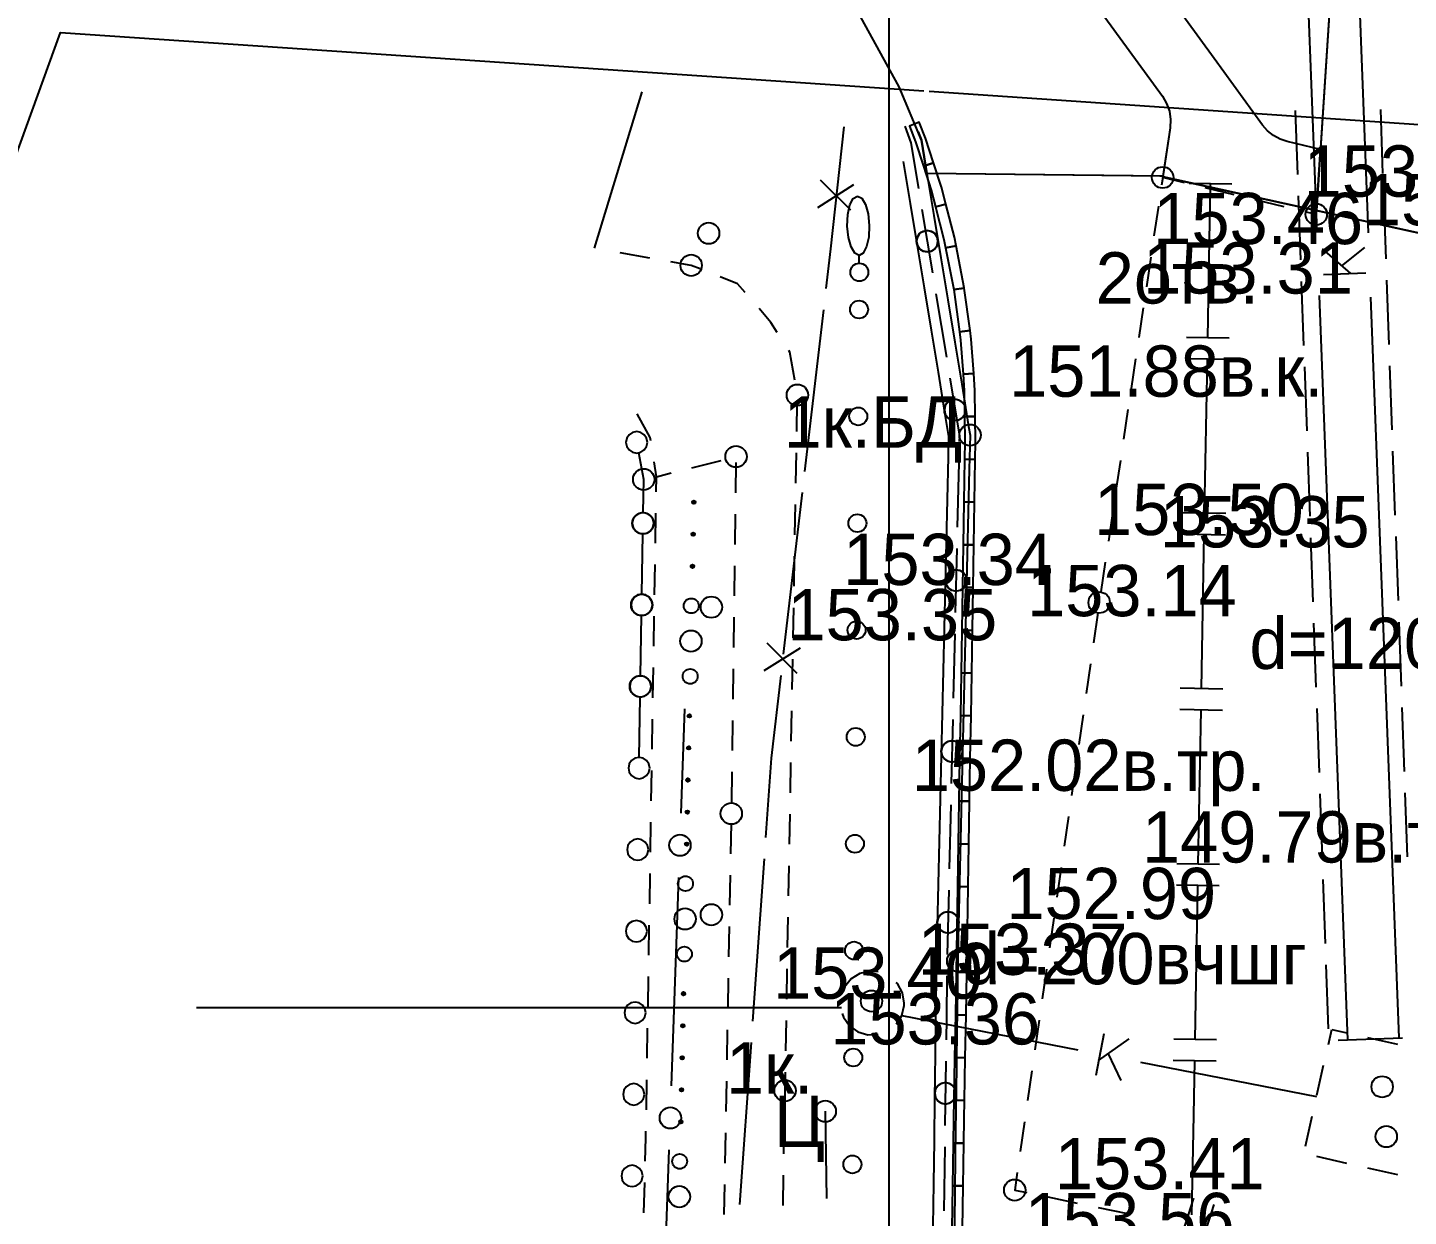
# Model space of a CAD drawing. Header units: metres. Extents: x -2743 to 126, y 13412 to 13916.
# Drawn here: x -2094.31 to -2062, y 13695.36 to 13723.17 of the extents above; entities that cross this region are included whole.
import ezdxf

# ---------------------------------------------------------------- set-up
doc = ezdxf.new("R2010")
doc.units = ezdxf.units.M
for name, color, linetype in [('link-улица Берзарина_Граница работ$0$ГП_Граница проектирования', 7, 'Continuous'), ('link-улица Берзарина_Покрытия — Новые$0$ДВ_ПП_Газон_Р', 7, 'Continuous'), ('link-улица Берзарина_Покрытия — Новые$0$ДВ_ПП_Тип2_Р_покрытия_ПЧ_Местные', 7, 'Continuous'), ('link-улица Берзарина_Покрытия — Новые$0$ДВ_ПП_Тип7_У_ТР_до 3м за счет Газона', 7, 'Continuous'), ('link_улица Берзарина_борта$0$ДВ_ГП_П_Борт_БР100.30.15', 7, 'Continuous'), ('link_улица Берзарина_борта$0$ДВ_ГП_П_Борт_Пониженный_бетонный', 7, 'Continuous'), ('output[1-12]_3_ДЖКХ-24_03233kl$0$Красные линии', 7, 'Continuous'), ('output[1-12]_3_ДЖКХ-24_03233tp$0$Горизонтали', 7, 'Continuous'), ('output[1-12]_3_ДЖКХ-24_03233tp$0$Граница площадки', 7, 'Continuous'), ('output[1-12]_3_ДЖКХ-24_03233tp$0$Граница улицы', 7, 'Continuous'), ('output[1-12]_3_ДЖКХ-24_03233tp$0$Колодцы', 7, 'Continuous'), ('output[1-12]_3_ДЖКХ-24_03233tp$0$Леса и газоны', 7, 'Continuous'), ('output[1-12]_3_ДЖКХ-24_03233tp$0$Ограды', 7, 'Continuous'), ('output[1-12]_3_ДЖКХ-24_03233tp$0$Полоса деревьев', 7, 'Continuous'), ('output[1-12]_3_ДЖКХ-24_03233tp$0$Фонари', 7, 'Continuous'), ('output[1-12]_3_ДЖКХ-24_03233up$0$Газопровод', 7, 'Continuous'), ('output[1-12]_3_ДЖКХ-24_03233up$0$Кабели', 7, 'Continuous'), ('output[1-12]_3_ДЖКХ-24_03233up$0$Кабель связи', 7, 'Continuous'), ('output[1-12]_3_ДЖКХ-24_03233up$0$Кабель электрический', 7, 'Continuous'), ('output[1-12]_3_ДЖКХ-24_03233up$0$Канализация самотёчная', 7, 'Continuous'), ('output[1-12]_3_ДЖКХ-24_03233up$0$Теплосеть', 7, 'Continuous'), ('output[23]_brd$0$Рамки', 7, 'Continuous')]:
    doc.layers.add(name, color=color, linetype=linetype)

msp = doc.modelspace()

# ---------------------------------------------------------------- linework, layer by layer
at = {"layer": 'link-улица Берзарина_Граница работ$0$ГП_Граница проектирования'}
msp.add_lwpolyline([(-2002.701, 13690.383), (-2013.582, 13696.083), (-2018.344, 13698.028), (-2015.815, 13704.218), (-2037.774, 13713.186), (-2057.346, 13717.399), (-2067.815, 13719.695), (-2073.271, 13719.76), (-2073.4, 13720.539), (-2073.919, 13721.787), (-2074.814, 13723.415), (-2076.072, 13725.382), (-2083.484, 13726.947), (-2084.856, 13727.75), (-2087.877, 13729.517), (-2089.061, 13730.432), (-2090.322, 13731.69), (-2091.365, 13733.003), (-2091.919, 13733.882), (-2092.731, 13735.328), (-2092.714, 13735.388), (-2102.118, 13738.128)], dxfattribs=at)
at = {"layer": 'link-улица Берзарина_Покрытия — Новые$0$ДВ_ПП_Газон_Р'}
msp.add_lwpolyline([(-2070.453, 13725.27), (-2067.759, 13721.566), (-2067.66, 13721.398), (-2067.597, 13721.216), (-2067.569, 13721.025), (-2067.579, 13720.83), (-2067.749, 13719.694), (-2073.271, 13719.76), (-2073.4, 13720.539), (-2073.919, 13721.787), (-2074.814, 13723.415)], dxfattribs=at)
at = {"layer": 'link-улица Берзарина_Покрытия — Новые$0$ДВ_ПП_Тип2_Р_покрытия_ПЧ_Местные'}
msp.add_lwpolyline([(-2061.085, 13743.883), (-2070.397, 13738.726), (-2068.797, 13734.857), (-2067.57, 13734.536), (-2066.444, 13733.982), (-2065.45, 13733.214), (-2064.622, 13732.254), (-2064.088, 13732.274), (-2063.958, 13732.198), (-2063.823, 13732.046), (-2063.468, 13731.564), (-2063.397, 13731.32), (-2063.359, 13731.01), (-2063.499, 13729.002), (-2064.154, 13718.892), (-2057.346, 13717.399), (-2056.54, 13729.014), (-2056.516, 13729.354), (-2056.383, 13731.275), (-2056.286, 13731.607), (-2056.194, 13731.736), (-2055.852, 13732.102), (-2055.593, 13732.191), (-2061.085, 13743.883)], close=True, dxfattribs=at)
at = {"layer": 'link-улица Берзарина_Покрытия — Новые$0$ДВ_ПП_Тип7_У_ТР_до 3м за счет Газона'}
msp.add_lwpolyline([(-2070.453, 13725.27), (-2067.759, 13721.566), (-2067.66, 13721.398), (-2067.597, 13721.216), (-2067.569, 13721.025), (-2067.579, 13720.83), (-2067.751, 13719.681), (-2064.154, 13718.892), (-2064.062, 13720.321), (-2064.839, 13720.508), (-2065.007, 13720.564), (-2065.161, 13720.649), (-2065.298, 13720.759), (-2065.414, 13720.892), (-2066.546, 13722.448), (-2069.438, 13726.425)], dxfattribs=at)
at = {"layer": 'link_улица Берзарина_борта$0$ДВ_ГП_П_Борт_БР100.30.15'}
msp.add_lwpolyline([(-2092.889, 13747.459), (-2090.027, 13745.32), (-2087.332, 13742.96), (-2084.817, 13740.385), (-2083.601, 13738.717), (-2082.16, 13737.299), (-2080.528, 13736.144), (-2078.744, 13735.269), (-2076.843, 13734.686), (-2074.863, 13734.411), (-2072.841, 13734.459), (-2070.814, 13734.843), (-2069.491, 13734.926), (-2068.194, 13734.732), (-2066.966, 13734.274), (-2065.848, 13733.561), (-2064.906, 13732.629), (-2064.187, 13731.532), (-2063.711, 13730.31), (-2063.499, 13729.002), (-2064.16, 13718.802)], dxfattribs=at)
at = {"layer": 'link_улица Берзарина_борта$0$ДВ_ГП_П_Борт_Пониженный_бетонный'}
msp.add_lwpolyline([(-2144.134, 13752.459), (-2105.038, 13743.792), (-2104.585, 13743.677), (-2104.139, 13743.537), (-2103.702, 13743.37), (-2103.276, 13743.178), (-2092.137, 13737.771), (-2092.029, 13737.717), (-2091.921, 13737.662), (-2091.813, 13737.606), (-2091.707, 13737.549), (-2072.427, 13727.006), (-2071.863, 13726.656), (-2071.344, 13726.247), (-2070.872, 13725.784), (-2070.453, 13725.27), (-2067.759, 13721.566), (-2067.66, 13721.398), (-2067.597, 13721.216), (-2067.569, 13721.025), (-2067.579, 13720.83), (-2067.751, 13719.681)], dxfattribs=at)
at = {"layer": 'output[1-12]_3_ДЖКХ-24_03233kl$0$Красные линии'}
for points in [[(-2073.301, 13720.583), (-2073.447, 13720.958), (-2073.68, 13720.867), (-2073.536, 13720.499), (-2073.352, 13719.931), (-2073.114, 13720.008), (-2073.301, 13720.583)], [(-2072.929, 13719.435), (-2073.114, 13720.008), (-2073.352, 13719.931), (-2073.169, 13719.365), (-2073.069, 13718.98), (-2072.827, 13719.042), (-2072.929, 13719.435)], [(-2072.627, 13718.267), (-2072.827, 13719.042), (-2073.069, 13718.98), (-2072.87, 13718.211), (-2072.832, 13718.016), (-2072.587, 13718.064), (-2072.627, 13718.267)], [(-2072.395, 13717.082), (-2072.587, 13718.064), (-2072.832, 13718.016), (-2072.642, 13717.042), (-2072.642, 13717.042), (-2072.394, 13717.075), (-2072.395, 13717.082)], [(-2072.261, 13716.084), (-2072.394, 13717.075), (-2072.642, 13717.042), (-2072.509, 13716.051), (-2072.261, 13716.084)], [(-2072.235, 13715.886), (-2072.261, 13716.084), (-2072.509, 13716.051), (-2072.483, 13715.86), (-2072.425, 13715.062), (-2072.175, 13715.081), (-2072.235, 13715.886)], [(-2072.146, 13714.682), (-2072.175, 13715.081), (-2072.425, 13715.062), (-2072.396, 13714.671), (-2072.388, 13714.071), (-2072.138, 13714.074), (-2072.146, 13714.682)], [(-2072.13, 13713.477), (-2072.138, 13714.074), (-2072.388, 13714.071), (-2072.38, 13713.478), (-2072.387, 13713.075), (-2072.137, 13713.071), (-2072.13, 13713.477)], [(-2072.154, 13712.071), (-2072.137, 13713.071), (-2072.387, 13713.075), (-2072.404, 13712.075), (-2072.154, 13712.071)], [(-2072.171, 13711.071), (-2072.154, 13712.071), (-2072.404, 13712.075), (-2072.42, 13711.075), (-2072.171, 13711.071)], [(-2072.187, 13710.071), (-2072.171, 13711.071), (-2072.42, 13711.075), (-2072.437, 13710.075), (-2072.187, 13710.071)], [(-2072.204, 13709.071), (-2072.187, 13710.071), (-2072.437, 13710.075), (-2072.454, 13709.075), (-2072.204, 13709.071)], [(-2072.221, 13708.071), (-2072.204, 13709.071), (-2072.454, 13709.075), (-2072.471, 13708.076), (-2072.221, 13708.071)], [(-2072.237, 13707.072), (-2072.221, 13708.071), (-2072.471, 13708.076), (-2072.487, 13707.076), (-2072.237, 13707.072)], [(-2072.254, 13706.072), (-2072.237, 13707.072), (-2072.487, 13707.076), (-2072.504, 13706.076), (-2072.254, 13706.072)], [(-2072.271, 13705.072), (-2072.254, 13706.072), (-2072.504, 13706.076), (-2072.521, 13705.076), (-2072.271, 13705.072)], [(-2072.288, 13704.072), (-2072.271, 13705.072), (-2072.521, 13705.076), (-2072.538, 13704.076), (-2072.288, 13704.072)], [(-2072.304, 13703.072), (-2072.288, 13704.072), (-2072.538, 13704.076), (-2072.554, 13703.076), (-2072.304, 13703.072)], [(-2072.321, 13702.072), (-2072.304, 13703.072), (-2072.554, 13703.076), (-2072.571, 13702.076), (-2072.321, 13702.072)], [(-2072.338, 13701.072), (-2072.321, 13702.072), (-2072.571, 13702.076), (-2072.588, 13701.077), (-2072.338, 13701.072)], [(-2072.354, 13700.072), (-2072.338, 13701.072), (-2072.588, 13701.077), (-2072.604, 13700.077), (-2072.354, 13700.072)], [(-2072.371, 13699.073), (-2072.354, 13700.072), (-2072.604, 13700.077), (-2072.621, 13699.077), (-2072.371, 13699.073)], [(-2072.388, 13698.073), (-2072.371, 13699.073), (-2072.621, 13699.077), (-2072.638, 13698.077), (-2072.388, 13698.073)], [(-2072.395, 13697.648), (-2072.388, 13698.073), (-2072.638, 13698.077), (-2072.645, 13697.652), (-2072.655, 13697.077), (-2072.405, 13697.073), (-2072.395, 13697.648)], [(-2072.421, 13696.073), (-2072.405, 13697.073), (-2072.655, 13697.077), (-2072.671, 13696.077), (-2072.421, 13696.073)], [(-2072.438, 13695.073), (-2072.421, 13696.073), (-2072.671, 13696.077), (-2072.688, 13695.077), (-2072.438, 13695.073)]]:
    msp.add_lwpolyline(points, close=True, dxfattribs=at)
at = {"layer": 'output[1-12]_3_ДЖКХ-24_03233tp$0$Горизонтали'}
for centre in [(-2067.753, 13719.665), (-2064.16, 13718.802), (-2078.786, 13717.61), (-2076.299, 13714.575), (-2072.26, 13713.638), (-2077.736, 13713.136), (-2079.896, 13712.603), (-2069.239, 13709.722), (-2077.847, 13704.783), (-2072.547, 13701.335), (-2076.588, 13698.302), (-2071.214, 13695.977)]:
    msp.add_circle(centre, 0.25, dxfattribs=at)
at = {"layer": 'output[1-12]_3_ДЖКХ-24_03233tp$0$Граница площадки'}
for points in [[(-2079.733, 13713.507), (-2079.745, 13713.583), (-2080.048, 13714.133)], [(-2079.595, 13712.666), (-2079.652, 13713.014)], [(-2079.601, 13712.313), (-2079.595, 13712.666)], [(-2079.62, 13711.109), (-2079.609, 13711.814)], [(-2079.64, 13709.904), (-2079.628, 13710.609)], [(-2079.659, 13708.699), (-2079.648, 13709.404)], [(-2079.679, 13707.494), (-2079.667, 13708.199)], [(-2079.698, 13706.289), (-2079.687, 13706.994)], [(-2079.718, 13705.084), (-2079.706, 13705.789)], [(-2079.737, 13703.879), (-2079.726, 13704.584)], [(-2079.756, 13702.674), (-2079.745, 13703.379)], [(-2079.776, 13701.469), (-2079.765, 13702.174)], [(-2079.795, 13700.264), (-2079.784, 13700.969)], [(-2079.815, 13699.059), (-2079.804, 13699.764)], [(-2079.834, 13697.855), (-2079.823, 13698.559)], [(-2079.86, 13696.65), (-2079.845, 13697.197), (-2079.843, 13697.355)], [(-2079.892, 13695.445), (-2079.873, 13696.15)]]:
    msp.add_lwpolyline(points, dxfattribs=at)
at = {"layer": 'output[1-12]_3_ДЖКХ-24_03233tp$0$Граница улицы'}
for points in [[(-2064.053, 13720.435), (-2064.099, 13719.734)], [(-2067.246, 13719.543), (-2067.753, 13719.665), (-2067.78, 13719.486)], [(-2066.077, 13719.262), (-2066.76, 13719.426)], [(-2064.907, 13718.982), (-2065.591, 13719.146)], [(-2064.132, 13719.235), (-2064.16, 13718.802), (-2064.421, 13718.865)], [(-2067.854, 13718.991), (-2067.957, 13718.297)], [(-2079.751, 13717.779), (-2080.448, 13717.902)], [(-2068.031, 13717.802), (-2068.135, 13717.107)], [(-2078.575, 13717.526), (-2078.786, 13717.61), (-2079.259, 13717.693)], [(-2077.525, 13716.977), (-2077.698, 13717.177), (-2078.11, 13717.341)], [(-2076.77, 13716.038), (-2076.919, 13716.276), (-2077.198, 13716.599)], [(-2068.209, 13716.613), (-2068.313, 13715.918)], [(-2076.362, 13714.925), (-2076.481, 13715.58), (-2076.503, 13715.615)], [(-2068.387, 13715.424), (-2068.491, 13714.729)], [(-2076.314, 13713.723), (-2076.302, 13714.431)], [(-2068.565, 13714.234), (-2068.668, 13713.54)], [(-2076.336, 13712.516), (-2076.323, 13713.223)], [(-2078.768, 13712.875), (-2078.083, 13713.048)], [(-2077.738, 13712.994), (-2077.747, 13712.288)], [(-2068.742, 13713.045), (-2068.846, 13712.35)], [(-2079.595, 13712.666), (-2079.253, 13712.752)], [(-2076.357, 13711.309), (-2076.344, 13712.016)], [(-2077.754, 13711.788), (-2077.763, 13711.082)], [(-2068.92, 13711.856), (-2069.024, 13711.161)], [(-2076.378, 13710.101), (-2076.366, 13710.809)], [(-2069.098, 13710.666), (-2069.202, 13709.972)], [(-2077.77, 13710.582), (-2077.779, 13709.876)], [(-2077.786, 13709.376), (-2077.795, 13708.67)], [(-2076.4, 13708.894), (-2076.387, 13709.601)], [(-2069.274, 13709.477), (-2069.374, 13708.782)], [(-2076.421, 13707.687), (-2076.409, 13708.394)], [(-2077.802, 13708.17), (-2077.811, 13707.464)], [(-2069.445, 13708.287), (-2069.545, 13707.591)], [(-2076.443, 13706.48), (-2076.43, 13707.187)], [(-2069.616, 13707.096), (-2069.716, 13706.401)], [(-2077.818, 13706.964), (-2077.827, 13706.257)], [(-2076.464, 13705.272), (-2076.452, 13705.98)], [(-2069.787, 13705.906), (-2069.887, 13705.211)], [(-2077.834, 13705.757), (-2077.843, 13705.051)], [(-2077.851, 13704.551), (-2077.864, 13703.845)], [(-2076.486, 13704.065), (-2076.473, 13704.772)], [(-2069.958, 13704.716), (-2070.058, 13704.02)], [(-2076.507, 13702.858), (-2076.495, 13703.565)], [(-2070.129, 13703.526), (-2070.229, 13702.83)], [(-2077.874, 13703.345), (-2077.887, 13702.639)], [(-2076.529, 13701.651), (-2076.516, 13702.358)], [(-2070.3, 13702.335), (-2070.4, 13701.64)], [(-2077.896, 13702.139), (-2077.909, 13701.433)], [(-2077.918, 13700.933), (-2077.931, 13700.227)], [(-2076.55, 13700.443), (-2076.537, 13701.151)], [(-2070.471, 13701.145), (-2070.571, 13700.45)], [(-2070.642, 13699.955), (-2070.742, 13699.259)], [(-2077.94, 13699.727), (-2077.953, 13699.021)], [(-2076.571, 13699.236), (-2076.559, 13699.943)], [(-2076.593, 13698.029), (-2076.588, 13698.302), (-2076.58, 13698.736)], [(-2070.813, 13698.764), (-2070.913, 13698.069)], [(-2077.963, 13698.521), (-2077.976, 13697.815)], [(-2076.615, 13696.821), (-2076.602, 13697.529)], [(-2070.985, 13697.574), (-2071.084, 13696.879)], [(-2077.985, 13697.315), (-2077.998, 13696.609)], [(-2078.007, 13696.109), (-2078.02, 13695.403)], [(-2076.637, 13695.614), (-2076.624, 13696.322)], [(-2071.156, 13696.384), (-2071.214, 13695.977), (-2070.929, 13695.918)], [(-2070.439, 13695.816), (-2069.751, 13695.673)], [(-2069.262, 13695.571), (-2068.574, 13695.428)]]:
    msp.add_lwpolyline(points, dxfattribs=at)
at = {"layer": 'output[1-12]_3_ДЖКХ-24_03233tp$0$Колодцы'}
for centre in [(-2074.566, 13700.399), (-2062.617, 13698.392), (-2062.52, 13697.227)]:
    msp.add_circle(centre, 0.25, dxfattribs=at)
at = {"layer": 'output[1-12]_3_ДЖКХ-24_03233tp$0$Леса и газоны'}
for centre in [(-2078.377, 13718.36), (-2078.312, 13709.613), (-2078.312, 13702.418)]:
    msp.add_circle(centre, 0.25, dxfattribs=at)
at = {"layer": 'output[1-12]_3_ДЖКХ-24_03233tp$0$Ограды'}
for points in [[(-2073.786, 13720.868), (-2073.643, 13720.475), (-2073.466, 13719.408)], [(-2073.472, 13720.737), (-2073.4, 13720.539), (-2073.271, 13719.76)], [(-2073.825, 13720.042), (-2073.662, 13719.056)], [(-2073.271, 13719.76), (-2073.108, 13718.774)], [(-2073.662, 13719.056), (-2073.499, 13718.069)], [(-2073.385, 13718.915), (-2073.141, 13717.435)], [(-2073.108, 13718.774), (-2072.945, 13717.787)], [(-2073.499, 13718.069), (-2073.336, 13717.082)], [(-2072.945, 13717.787), (-2072.782, 13716.8)], [(-2073.336, 13717.082), (-2073.173, 13716.096)], [(-2073.059, 13716.941), (-2072.815, 13715.461)], [(-2072.782, 13716.8), (-2072.619, 13715.814)], [(-2073.173, 13716.096), (-2073.01, 13715.109)], [(-2072.619, 13715.814), (-2072.456, 13714.827)], [(-2073.01, 13715.109), (-2072.847, 13714.122)], [(-2072.733, 13714.968), (-2072.51, 13713.621), (-2072.514, 13713.486)], [(-2072.456, 13714.827), (-2072.293, 13713.84)], [(-2072.847, 13714.122), (-2072.761, 13713.603), (-2072.772, 13713.13)], [(-2072.293, 13713.84), (-2072.26, 13713.638), (-2072.279, 13712.843)], [(-2079.909, 13711.826), (-2079.896, 13712.603), (-2080.014, 13713.223)], [(-2072.772, 13713.13), (-2072.795, 13712.13)], [(-2072.525, 13712.986), (-2072.56, 13711.487)], [(-2072.279, 13712.843), (-2072.302, 13711.844)], [(-2072.795, 13712.13), (-2072.819, 13711.13)], [(-2072.302, 13711.844), (-2072.325, 13710.844)], [(-2079.939, 13709.917), (-2079.917, 13711.326)], [(-2072.819, 13711.13), (-2072.842, 13710.13)], [(-2072.572, 13710.987), (-2072.607, 13709.487)], [(-2072.325, 13710.844), (-2072.349, 13709.844)], [(-2072.842, 13710.13), (-2072.865, 13709.131)], [(-2072.349, 13709.844), (-2072.372, 13708.844)], [(-2079.97, 13708.009), (-2079.948, 13709.417)], [(-2072.865, 13709.131), (-2072.889, 13708.131)], [(-2072.619, 13708.988), (-2072.654, 13707.488)], [(-2072.372, 13708.844), (-2072.395, 13707.845)], [(-2072.889, 13708.131), (-2072.912, 13707.131)], [(-2072.395, 13707.845), (-2072.419, 13706.845)], [(-2080.001, 13706.1), (-2079.978, 13707.509)], [(-2072.912, 13707.131), (-2072.935, 13706.132)], [(-2072.665, 13706.988), (-2072.7, 13705.489)], [(-2072.419, 13706.845), (-2072.442, 13705.845)], [(-2072.935, 13706.132), (-2072.959, 13705.132)], [(-2072.442, 13705.845), (-2072.465, 13704.846)], [(-2072.959, 13705.132), (-2072.982, 13704.132)], [(-2072.712, 13704.989), (-2072.747, 13703.489)], [(-2072.465, 13704.846), (-2072.489, 13703.846)], [(-2072.982, 13704.132), (-2073.005, 13703.132)], [(-2072.489, 13703.846), (-2072.512, 13702.846)], [(-2073.005, 13703.132), (-2073.029, 13702.133)], [(-2072.759, 13702.989), (-2072.794, 13701.49)], [(-2072.512, 13702.846), (-2072.535, 13701.846)], [(-2073.029, 13702.133), (-2073.047, 13701.345), (-2073.05, 13701.133)], [(-2072.535, 13701.846), (-2072.547, 13701.335), (-2072.554, 13700.847)], [(-2073.05, 13701.133), (-2073.063, 13700.133)], [(-2072.802, 13700.99), (-2072.815, 13700), (-2072.821, 13699.49)], [(-2072.554, 13700.847), (-2072.565, 13699.997), (-2072.567, 13699.847)], [(-2073.063, 13700.133), (-2073.065, 13700.003), (-2073.076, 13699.133)], [(-2072.567, 13699.847), (-2072.58, 13698.847)], [(-2073.076, 13699.133), (-2073.089, 13698.133)], [(-2072.828, 13698.99), (-2072.848, 13697.49)], [(-2072.58, 13698.847), (-2072.593, 13697.847)], [(-2073.089, 13698.133), (-2073.102, 13697.133)], [(-2072.593, 13697.847), (-2072.606, 13696.847)], [(-2073.102, 13697.133), (-2073.115, 13696.133)], [(-2072.854, 13696.99), (-2072.874, 13695.49)], [(-2072.606, 13696.847), (-2072.619, 13695.847)], [(-2073.115, 13696.133), (-2073.129, 13695.133)], [(-2072.619, 13695.847), (-2072.632, 13694.847)]]:
    msp.add_lwpolyline(points, dxfattribs=at)
for points in [[(-2073.013, 13718.175), (-2073.032, 13718.272), (-2073.086, 13718.351), (-2073.165, 13718.405), (-2073.263, 13718.425), (-2073.36, 13718.405), (-2073.44, 13718.351), (-2073.493, 13718.272), (-2073.513, 13718.175), (-2073.493, 13718.077), (-2073.44, 13717.998), (-2073.36, 13717.944), (-2073.263, 13717.925), (-2073.165, 13717.944), (-2073.086, 13717.998), (-2073.032, 13718.077), (-2073.013, 13718.175)], [(-2072.361, 13714.228), (-2072.38, 13714.325), (-2072.434, 13714.405), (-2072.514, 13714.458), (-2072.611, 13714.478), (-2072.708, 13714.458), (-2072.788, 13714.405), (-2072.841, 13714.325), (-2072.861, 13714.228), (-2072.841, 13714.131), (-2072.788, 13714.051), (-2072.708, 13713.998), (-2072.611, 13713.978), (-2072.514, 13713.998), (-2072.434, 13714.051), (-2072.38, 13714.131), (-2072.361, 13714.228)], [(-2079.811, 13713.469), (-2079.83, 13713.566), (-2079.884, 13713.646), (-2079.963, 13713.699), (-2080.061, 13713.719), (-2080.158, 13713.699), (-2080.237, 13713.646), (-2080.291, 13713.566), (-2080.311, 13713.469), (-2080.291, 13713.372), (-2080.237, 13713.292), (-2080.158, 13713.239), (-2080.061, 13713.219), (-2079.963, 13713.239), (-2079.884, 13713.292), (-2079.83, 13713.372), (-2079.811, 13713.469)], [(-2079.663, 13711.576), (-2079.682, 13711.673), (-2079.736, 13711.753), (-2079.815, 13711.806), (-2079.913, 13711.826), (-2080.01, 13711.806), (-2080.089, 13711.753), (-2080.143, 13711.673), (-2080.163, 13711.576), (-2080.143, 13711.479), (-2080.089, 13711.399), (-2080.01, 13711.346), (-2079.913, 13711.326), (-2079.815, 13711.346), (-2079.736, 13711.399), (-2079.682, 13711.479), (-2079.663, 13711.576)], [(-2072.339, 13710.237), (-2072.359, 13710.335), (-2072.413, 13710.414), (-2072.492, 13710.468), (-2072.589, 13710.487), (-2072.687, 13710.468), (-2072.766, 13710.414), (-2072.82, 13710.335), (-2072.839, 13710.237), (-2072.82, 13710.14), (-2072.766, 13710.06), (-2072.687, 13710.007), (-2072.589, 13709.987), (-2072.492, 13710.007), (-2072.413, 13710.06), (-2072.359, 13710.14), (-2072.339, 13710.237)], [(-2079.693, 13709.667), (-2079.713, 13709.765), (-2079.767, 13709.844), (-2079.846, 13709.898), (-2079.943, 13709.917), (-2080.041, 13709.898), (-2080.12, 13709.844), (-2080.174, 13709.765), (-2080.193, 13709.667), (-2080.174, 13709.57), (-2080.12, 13709.491), (-2080.041, 13709.437), (-2079.943, 13709.417), (-2079.846, 13709.437), (-2079.767, 13709.491), (-2079.713, 13709.57), (-2079.693, 13709.667)], [(-2079.724, 13707.759), (-2079.744, 13707.856), (-2079.798, 13707.936), (-2079.877, 13707.989), (-2079.974, 13708.009), (-2080.072, 13707.989), (-2080.151, 13707.936), (-2080.205, 13707.856), (-2080.224, 13707.759), (-2080.205, 13707.661), (-2080.151, 13707.582), (-2080.072, 13707.528), (-2079.974, 13707.509), (-2079.877, 13707.528), (-2079.798, 13707.582), (-2079.744, 13707.661), (-2079.724, 13707.759)], [(-2072.433, 13706.238), (-2072.452, 13706.336), (-2072.506, 13706.415), (-2072.585, 13706.469), (-2072.683, 13706.488), (-2072.78, 13706.469), (-2072.86, 13706.415), (-2072.913, 13706.336), (-2072.933, 13706.238), (-2072.913, 13706.141), (-2072.86, 13706.062), (-2072.78, 13706.008), (-2072.683, 13705.988), (-2072.585, 13706.008), (-2072.506, 13706.062), (-2072.452, 13706.141), (-2072.433, 13706.238)], [(-2079.755, 13705.85), (-2079.775, 13705.948), (-2079.828, 13706.027), (-2079.908, 13706.081), (-2080.005, 13706.1), (-2080.102, 13706.081), (-2080.182, 13706.027), (-2080.235, 13705.948), (-2080.255, 13705.85), (-2080.235, 13705.753), (-2080.182, 13705.673), (-2080.102, 13705.62), (-2080.005, 13705.6), (-2079.908, 13705.62), (-2079.828, 13705.673), (-2079.775, 13705.753), (-2079.755, 13705.85)], [(-2079.786, 13703.942), (-2079.806, 13704.039), (-2079.859, 13704.118), (-2079.939, 13704.172), (-2080.036, 13704.192), (-2080.133, 13704.172), (-2080.213, 13704.118), (-2080.266, 13704.039), (-2080.286, 13703.942), (-2080.266, 13703.844), (-2080.213, 13703.765), (-2080.133, 13703.711), (-2080.036, 13703.692), (-2079.939, 13703.711), (-2079.859, 13703.765), (-2079.806, 13703.844), (-2079.786, 13703.942)], [(-2079.817, 13702.033), (-2079.837, 13702.13), (-2079.89, 13702.21), (-2079.97, 13702.263), (-2080.067, 13702.283), (-2080.164, 13702.263), (-2080.244, 13702.21), (-2080.297, 13702.13), (-2080.317, 13702.033), (-2080.297, 13701.936), (-2080.244, 13701.856), (-2080.164, 13701.803), (-2080.067, 13701.783), (-2079.97, 13701.803), (-2079.89, 13701.856), (-2079.837, 13701.936), (-2079.817, 13702.033)], [(-2072.526, 13702.239), (-2072.546, 13702.337), (-2072.599, 13702.416), (-2072.679, 13702.47), (-2072.776, 13702.489), (-2072.873, 13702.47), (-2072.953, 13702.416), (-2073.006, 13702.337), (-2073.026, 13702.239), (-2073.006, 13702.142), (-2072.953, 13702.063), (-2072.873, 13702.009), (-2072.776, 13701.989), (-2072.679, 13702.009), (-2072.599, 13702.063), (-2072.546, 13702.142), (-2072.526, 13702.239)], [(-2079.848, 13700.125), (-2079.867, 13700.222), (-2079.921, 13700.301), (-2080, 13700.355), (-2080.098, 13700.375), (-2080.195, 13700.355), (-2080.274, 13700.301), (-2080.328, 13700.222), (-2080.348, 13700.125), (-2080.328, 13700.027), (-2080.274, 13699.948), (-2080.195, 13699.894), (-2080.098, 13699.875), (-2080, 13699.894), (-2079.921, 13699.948), (-2079.867, 13700.027), (-2079.848, 13700.125)], [(-2079.879, 13698.216), (-2079.898, 13698.313), (-2079.952, 13698.393), (-2080.031, 13698.446), (-2080.129, 13698.466), (-2080.226, 13698.446), (-2080.305, 13698.393), (-2080.359, 13698.313), (-2080.379, 13698.216), (-2080.359, 13698.119), (-2080.305, 13698.039), (-2080.226, 13697.986), (-2080.129, 13697.966), (-2080.031, 13697.986), (-2079.952, 13698.039), (-2079.898, 13698.119), (-2079.879, 13698.216)], [(-2072.588, 13698.24), (-2072.607, 13698.337), (-2072.661, 13698.417), (-2072.74, 13698.47), (-2072.838, 13698.49), (-2072.935, 13698.47), (-2073.015, 13698.417), (-2073.068, 13698.337), (-2073.088, 13698.24), (-2073.068, 13698.143), (-2073.015, 13698.063), (-2072.935, 13698.01), (-2072.838, 13697.99), (-2072.74, 13698.01), (-2072.661, 13698.063), (-2072.607, 13698.143), (-2072.588, 13698.24)], [(-2079.919, 13696.308), (-2079.938, 13696.405), (-2079.992, 13696.484), (-2080.072, 13696.538), (-2080.169, 13696.558), (-2080.266, 13696.538), (-2080.346, 13696.484), (-2080.399, 13696.405), (-2080.419, 13696.308), (-2080.399, 13696.21), (-2080.346, 13696.131), (-2080.266, 13696.077), (-2080.169, 13696.058), (-2080.072, 13696.077), (-2079.992, 13696.131), (-2079.938, 13696.21), (-2079.919, 13696.308)]]:
    msp.add_lwpolyline(points, close=True, dxfattribs=at)
for centre in [(-2073.263, 13718.175), (-2073.263, 13718.175), (-2072.611, 13714.228), (-2072.611, 13714.228), (-2079.913, 13711.576), (-2079.913, 13711.576), (-2072.589, 13710.237), (-2072.589, 13710.237), (-2079.943, 13709.667), (-2079.943, 13709.667), (-2079.974, 13707.759), (-2079.974, 13707.759), (-2072.683, 13706.238), (-2072.683, 13706.238), (-2072.776, 13702.239), (-2072.776, 13702.239), (-2072.838, 13698.24), (-2072.838, 13698.24)]:
    msp.add_circle(centre, 0.25, dxfattribs=at)
at = {"layer": 'output[1-12]_3_ДЖКХ-24_03233tp$0$Полоса деревьев'}
for points in [[(-2074.895, 13719.231), (-2074.793, 13719.179), (-2074.708, 13719.032), (-2074.647, 13718.813), (-2074.619, 13718.543), (-2074.632, 13718.272), (-2074.682, 13718.049), (-2074.759, 13717.898), (-2074.858, 13717.841), (-2074.96, 13717.893), (-2075.045, 13718.04), (-2075.106, 13718.259), (-2075.134, 13718.529), (-2075.121, 13718.8), (-2075.071, 13719.023), (-2074.994, 13719.174), (-2074.895, 13719.231)], [(-2074.858, 13717.658), (-2074.858, 13717.841)], [(-2078.763, 13712.06), (-2078.763, 13712.069)], [(-2078.758, 13712.05), (-2078.758, 13712.088)], [(-2078.754, 13712.042), (-2078.752, 13712.096)], [(-2078.749, 13712.038), (-2078.747, 13712.1)], [(-2078.744, 13712.034), (-2078.742, 13712.104)], [(-2078.739, 13712.032), (-2078.737, 13712.106)], [(-2078.734, 13712.031), (-2078.732, 13712.107)], [(-2078.729, 13712.029), (-2078.727, 13712.107)], [(-2078.724, 13712.028), (-2078.722, 13712.108)], [(-2078.719, 13712.029), (-2078.717, 13712.107)], [(-2078.714, 13712.03), (-2078.712, 13712.105)], [(-2078.709, 13712.032), (-2078.707, 13712.104)], [(-2078.704, 13712.035), (-2078.702, 13712.101)], [(-2078.699, 13712.039), (-2078.697, 13712.097)], [(-2078.694, 13712.043), (-2078.693, 13712.093)], [(-2078.688, 13712.053), (-2078.688, 13712.083)], [(-2078.779, 13711.31), (-2078.779, 13711.319)], [(-2078.774, 13711.3), (-2078.773, 13711.338)], [(-2078.769, 13711.292), (-2078.768, 13711.346)], [(-2078.764, 13711.288), (-2078.763, 13711.35)], [(-2078.759, 13711.284), (-2078.758, 13711.354)], [(-2078.754, 13711.282), (-2078.753, 13711.356)], [(-2078.749, 13711.281), (-2078.748, 13711.357)], [(-2078.745, 13711.28), (-2078.743, 13711.358)], [(-2078.74, 13711.278), (-2078.738, 13711.358)], [(-2078.735, 13711.279), (-2078.733, 13711.357)], [(-2078.729, 13711.28), (-2078.728, 13711.355)], [(-2078.724, 13711.282), (-2078.723, 13711.354)], [(-2078.719, 13711.285), (-2078.718, 13711.351)], [(-2078.714, 13711.289), (-2078.713, 13711.347)], [(-2078.709, 13711.293), (-2078.708, 13711.343)], [(-2078.704, 13711.303), (-2078.703, 13711.333)], [(-2078.795, 13710.56), (-2078.794, 13710.569)], [(-2078.79, 13710.55), (-2078.789, 13710.588)], [(-2078.785, 13710.542), (-2078.784, 13710.596)], [(-2078.78, 13710.538), (-2078.779, 13710.6)], [(-2078.775, 13710.534), (-2078.774, 13710.604)], [(-2078.77, 13710.532), (-2078.769, 13710.606)], [(-2078.765, 13710.531), (-2078.764, 13710.607)], [(-2078.76, 13710.53), (-2078.759, 13710.608)], [(-2078.755, 13710.529), (-2078.754, 13710.609)], [(-2078.75, 13710.53), (-2078.749, 13710.608)], [(-2078.745, 13710.53), (-2078.744, 13710.605)], [(-2078.74, 13710.532), (-2078.739, 13710.604)], [(-2078.735, 13710.535), (-2078.734, 13710.601)], [(-2078.73, 13710.539), (-2078.729, 13710.597)], [(-2078.725, 13710.543), (-2078.724, 13710.593)], [(-2078.72, 13710.553), (-2078.719, 13710.583)], [(-2078.868, 13707.061), (-2078.867, 13707.07)], [(-2078.863, 13707.051), (-2078.862, 13707.089)], [(-2078.858, 13707.043), (-2078.857, 13707.097)], [(-2078.853, 13707.039), (-2078.852, 13707.101)], [(-2078.848, 13707.035), (-2078.847, 13707.105)], [(-2078.843, 13707.033), (-2078.842, 13707.107)], [(-2078.838, 13707.032), (-2078.837, 13707.108)], [(-2078.833, 13707.031), (-2078.832, 13707.109)], [(-2078.828, 13707.029), (-2078.827, 13707.109)], [(-2078.823, 13707.03), (-2078.822, 13707.108)], [(-2078.818, 13707.031), (-2078.817, 13707.106)], [(-2078.813, 13707.033), (-2078.812, 13707.105)], [(-2078.808, 13707.036), (-2078.807, 13707.102)], [(-2078.803, 13707.04), (-2078.802, 13707.098)], [(-2078.798, 13707.044), (-2078.797, 13707.094)], [(-2078.793, 13707.054), (-2078.792, 13707.084)], [(-2078.883, 13706.311), (-2078.883, 13706.32)], [(-2078.878, 13706.301), (-2078.878, 13706.339)], [(-2078.874, 13706.293), (-2078.872, 13706.347)], [(-2078.869, 13706.289), (-2078.867, 13706.351)], [(-2078.864, 13706.285), (-2078.862, 13706.355)], [(-2078.859, 13706.283), (-2078.857, 13706.357)], [(-2078.854, 13706.282), (-2078.852, 13706.358)], [(-2078.849, 13706.281), (-2078.847, 13706.359)], [(-2078.844, 13706.28), (-2078.842, 13706.36)], [(-2078.839, 13706.28), (-2078.837, 13706.358)], [(-2078.834, 13706.281), (-2078.832, 13706.356)], [(-2078.829, 13706.283), (-2078.827, 13706.355)], [(-2078.824, 13706.286), (-2078.822, 13706.352)], [(-2078.819, 13706.29), (-2078.817, 13706.348)], [(-2078.814, 13706.294), (-2078.813, 13706.344)], [(-2078.808, 13706.304), (-2078.808, 13706.334)], [(-2078.899, 13705.562), (-2078.899, 13705.571)], [(-2078.894, 13705.551), (-2078.893, 13705.589)], [(-2078.889, 13705.543), (-2078.888, 13705.597)], [(-2078.884, 13705.539), (-2078.883, 13705.601)], [(-2078.879, 13705.535), (-2078.878, 13705.605)], [(-2078.874, 13705.533), (-2078.873, 13705.607)], [(-2078.869, 13705.532), (-2078.868, 13705.608)], [(-2078.864, 13705.531), (-2078.863, 13705.609)], [(-2078.859, 13705.53), (-2078.858, 13705.61)], [(-2078.854, 13705.531), (-2078.853, 13705.609)], [(-2078.849, 13705.532), (-2078.848, 13705.607)], [(-2078.844, 13705.533), (-2078.843, 13705.605)], [(-2078.839, 13705.536), (-2078.838, 13705.602)], [(-2078.834, 13705.54), (-2078.833, 13705.598)], [(-2078.829, 13705.544), (-2078.828, 13705.594)], [(-2078.824, 13705.554), (-2078.823, 13705.584)], [(-2078.914, 13704.812), (-2078.914, 13704.821)], [(-2078.91, 13704.802), (-2078.909, 13704.84)], [(-2078.905, 13704.794), (-2078.904, 13704.848)], [(-2078.9, 13704.789), (-2078.899, 13704.851)], [(-2078.895, 13704.785), (-2078.894, 13704.855)], [(-2078.89, 13704.783), (-2078.889, 13704.857)], [(-2078.885, 13704.782), (-2078.884, 13704.858)], [(-2078.88, 13704.781), (-2078.878, 13704.859)], [(-2078.875, 13704.78), (-2078.873, 13704.86)], [(-2078.87, 13704.781), (-2078.868, 13704.859)], [(-2078.865, 13704.782), (-2078.864, 13704.857)], [(-2078.86, 13704.784), (-2078.859, 13704.856)], [(-2078.855, 13704.786), (-2078.854, 13704.852)], [(-2078.85, 13704.79), (-2078.849, 13704.848)], [(-2078.845, 13704.794), (-2078.844, 13704.844)], [(-2078.84, 13704.804), (-2078.839, 13704.834)], [(-2078.93, 13704.062), (-2078.93, 13704.071)], [(-2078.925, 13704.052), (-2078.925, 13704.09)], [(-2078.921, 13704.044), (-2078.919, 13704.098)], [(-2078.916, 13704.04), (-2078.914, 13704.102)], [(-2078.911, 13704.035), (-2078.909, 13704.105)], [(-2078.906, 13704.033), (-2078.904, 13704.107)], [(-2078.901, 13704.032), (-2078.899, 13704.108)], [(-2078.896, 13704.031), (-2078.894, 13704.109)], [(-2078.891, 13704.03), (-2078.889, 13704.11)], [(-2078.886, 13704.031), (-2078.884, 13704.109)], [(-2078.881, 13704.032), (-2078.879, 13704.107)], [(-2078.876, 13704.034), (-2078.874, 13704.106)], [(-2078.871, 13704.037), (-2078.869, 13704.103)], [(-2078.866, 13704.041), (-2078.864, 13704.099)], [(-2078.86, 13704.044), (-2078.859, 13704.094)], [(-2078.855, 13704.054), (-2078.855, 13704.084)], [(-2078.994, 13700.544), (-2078.992, 13700.598)], [(-2078.989, 13700.54), (-2078.987, 13700.602)], [(-2078.984, 13700.536), (-2078.982, 13700.606)], [(-2078.979, 13700.534), (-2078.977, 13700.608)], [(-2078.974, 13700.533), (-2078.972, 13700.609)], [(-2078.969, 13700.532), (-2078.967, 13700.61)], [(-2078.964, 13700.531), (-2078.962, 13700.611)], [(-2078.959, 13700.532), (-2078.957, 13700.61)], [(-2078.954, 13700.533), (-2078.952, 13700.608)], [(-2078.949, 13700.535), (-2078.947, 13700.607)], [(-2078.944, 13700.537), (-2078.942, 13700.603)], [(-2078.939, 13700.541), (-2078.937, 13700.599)], [(-2078.934, 13700.545), (-2078.932, 13700.595)], [(-2079.003, 13700.563), (-2079.003, 13700.572)], [(-2078.998, 13700.553), (-2078.998, 13700.591)], [(-2078.928, 13700.555), (-2078.928, 13700.585)], [(-2079.019, 13699.813), (-2079.019, 13699.822)], [(-2079.014, 13699.803), (-2079.013, 13699.841)], [(-2079.009, 13699.795), (-2079.008, 13699.849)], [(-2079.004, 13699.791), (-2079.003, 13699.853)], [(-2078.999, 13699.786), (-2078.998, 13699.856)], [(-2078.994, 13699.784), (-2078.993, 13699.858)], [(-2078.989, 13699.783), (-2078.988, 13699.859)], [(-2078.984, 13699.782), (-2078.983, 13699.86)], [(-2078.979, 13699.781), (-2078.978, 13699.861)], [(-2078.974, 13699.782), (-2078.973, 13699.86)], [(-2078.969, 13699.783), (-2078.968, 13699.858)], [(-2078.964, 13699.785), (-2078.963, 13699.857)], [(-2078.959, 13699.788), (-2078.958, 13699.854)], [(-2078.954, 13699.791), (-2078.953, 13699.849)], [(-2078.949, 13699.795), (-2078.948, 13699.845)], [(-2078.944, 13699.805), (-2078.943, 13699.835)], [(-2079.034, 13699.063), (-2079.034, 13699.072)], [(-2079.03, 13699.053), (-2079.029, 13699.091)], [(-2079.025, 13699.045), (-2079.024, 13699.099)], [(-2079.02, 13699.041), (-2079.019, 13699.103)], [(-2079.015, 13699.037), (-2079.014, 13699.107)], [(-2079.01, 13699.034), (-2079.008, 13699.108)], [(-2079.005, 13699.033), (-2079.003, 13699.109)], [(-2079, 13699.032), (-2078.998, 13699.11)], [(-2078.995, 13699.031), (-2078.993, 13699.111)], [(-2078.99, 13699.032), (-2078.988, 13699.11)], [(-2078.985, 13699.033), (-2078.984, 13699.108)], [(-2078.98, 13699.035), (-2078.979, 13699.107)], [(-2078.975, 13699.038), (-2078.974, 13699.104)], [(-2078.97, 13699.042), (-2078.969, 13699.1)], [(-2078.965, 13699.046), (-2078.964, 13699.096)], [(-2078.96, 13699.055), (-2078.959, 13699.085)], [(-2079.045, 13698.303), (-2079.045, 13698.341)], [(-2079.04, 13698.295), (-2079.039, 13698.349)], [(-2079.036, 13698.291), (-2079.034, 13698.353)], [(-2079.031, 13698.287), (-2079.029, 13698.357)], [(-2079.026, 13698.285), (-2079.024, 13698.359)], [(-2079.021, 13698.284), (-2079.019, 13698.36)], [(-2079.016, 13698.282), (-2079.014, 13698.36)], [(-2079.011, 13698.281), (-2079.009, 13698.361)], [(-2079.006, 13698.282), (-2079.004, 13698.36)], [(-2079.001, 13698.283), (-2078.999, 13698.358)], [(-2078.996, 13698.285), (-2078.994, 13698.357)], [(-2078.991, 13698.288), (-2078.989, 13698.354)], [(-2078.986, 13698.292), (-2078.984, 13698.35)], [(-2078.98, 13698.296), (-2078.979, 13698.346)], [(-2078.975, 13698.306), (-2078.975, 13698.336)], [(-2079.05, 13698.313), (-2079.05, 13698.322)], [(-2079.066, 13697.563), (-2079.066, 13697.572)], [(-2079.061, 13697.553), (-2079.06, 13697.591)], [(-2079.056, 13697.545), (-2079.055, 13697.599)], [(-2079.051, 13697.541), (-2079.05, 13697.603)], [(-2079.046, 13697.537), (-2079.045, 13697.607)], [(-2079.041, 13697.535), (-2079.04, 13697.609)], [(-2079.036, 13697.534), (-2079.035, 13697.61)], [(-2079.031, 13697.533), (-2079.03, 13697.611)], [(-2079.026, 13697.531), (-2079.025, 13697.611)], [(-2079.021, 13697.532), (-2079.02, 13697.61)], [(-2079.016, 13697.533), (-2079.015, 13697.608)], [(-2079.011, 13697.535), (-2079.01, 13697.607)], [(-2079.006, 13697.538), (-2079.005, 13697.604)], [(-2079.001, 13697.542), (-2079, 13697.6)], [(-2078.996, 13697.546), (-2078.995, 13697.596)], [(-2078.991, 13697.556), (-2078.99, 13697.586)]]:
    msp.add_lwpolyline(points, dxfattribs=at)
for centre, radius in [((-2074.851, 13717.448), 0.21), ((-2074.858, 13716.577), 0.21), ((-2074.877, 13714.077), 0.21), ((-2078.724, 13712.068), 0.04), ((-2074.897, 13711.578), 0.21), ((-2078.74, 13711.319), 0.04), ((-2078.755, 13710.569), 0.04), ((-2078.784, 13709.644), 0.175), ((-2078.792, 13708.819), 0.25), ((-2074.916, 13709.078), 0.21), ((-2078.809, 13707.994), 0.175), ((-2078.828, 13707.069), 0.04), ((-2074.936, 13706.578), 0.21), ((-2078.844, 13706.32), 0.04), ((-2078.86, 13705.57), 0.04), ((-2078.875, 13704.82), 0.04), ((-2074.955, 13704.078), 0.21), ((-2078.891, 13704.07), 0.04), ((-2078.919, 13703.145), 0.175), ((-2078.927, 13702.32), 0.25), ((-2078.945, 13701.496), 0.175), ((-2074.975, 13701.578), 0.21), ((-2078.964, 13700.571), 0.04), ((-2078.98, 13699.821), 0.04), ((-2078.995, 13699.071), 0.04), ((-2074.994, 13699.078), 0.21), ((-2079.011, 13698.321), 0.04), ((-2079.027, 13697.572), 0.04), ((-2079.055, 13696.647), 0.175), ((-2075.014, 13696.578), 0.21), ((-2079.063, 13695.822), 0.25)]:
    msp.add_circle(centre, radius, dxfattribs=at)
at = {"layer": 'output[1-12]_3_ДЖКХ-24_03233tp$0$Фонари'}
msp.add_circle((-2075.648, 13697.819), 0.25, dxfattribs=at)
at = {"layer": 'output[1-12]_3_ДЖКХ-24_03233up$0$Газопровод'}
for points in [[(-2079.939, 13721.67), (-2081.053, 13718.01)], [(-2066.133, 13719.508), (-2067.133, 13719.526)], [(-2066.698, 13715.914), (-2066.673, 13717.311), (-2066.633, 13719.517)], [(-2066.198, 13715.905), (-2067.198, 13715.923)], [(-2066.207, 13715.405), (-2067.207, 13715.423)], [(-2066.772, 13711.81), (-2066.707, 13715.414)], [(-2066.272, 13711.801), (-2067.272, 13711.819)], [(-2066.281, 13711.301), (-2067.281, 13711.319)], [(-2066.846, 13707.707), (-2066.781, 13711.31)], [(-2066.346, 13707.698), (-2067.346, 13707.716)], [(-2066.355, 13707.198), (-2067.355, 13707.216)], [(-2066.921, 13703.603), (-2066.855, 13707.207)], [(-2066.421, 13703.594), (-2067.42, 13703.612)], [(-2066.43, 13703.094), (-2067.429, 13703.112)], [(-2066.995, 13699.5), (-2066.93, 13703.103)], [(-2066.495, 13699.491), (-2067.495, 13699.509)], [(-2066.504, 13698.991), (-2067.504, 13699.009)], [(-2067.069, 13695.396), (-2067.027, 13697.725), (-2067.004, 13699)], [(-2067.03, 13695.789), (-2067.338, 13694.838)], [(-2066.555, 13695.635), (-2066.863, 13694.684)]]:
    msp.add_lwpolyline(points, dxfattribs=at)
at = {"layer": 'output[1-12]_3_ДЖКХ-24_03233up$0$Кабели'}
for points in [[(-2079.022, 13704.792), (-2078.936, 13707.231)], [(-2079.246, 13698.414), (-2079.074, 13703.292)], [(-2075.648, 13697.819), (-2075.616, 13695.781)], [(-2079.384, 13694.475), (-2079.298, 13696.914)]]:
    msp.add_lwpolyline(points, dxfattribs=at)
for centre in [(-2079.048, 13704.042), (-2079.272, 13697.664)]:
    msp.add_circle(centre, 0.25, dxfattribs=at)
at = {"layer": 'output[1-12]_3_ДЖКХ-24_03233up$0$Кабель электрический'}
for points in [[(-2075.216, 13720.849), (-2075.527, 13718), (-2075.636, 13717.066)], [(-2074.987, 13719.494), (-2075.83, 13718.954)], [(-2075.051, 13718.897), (-2075.761, 13719.601)], [(-2075.693, 13716.569), (-2076.133, 13712.789)], [(-2076.19, 13712.292), (-2076.63, 13708.511)], [(-2076.304, 13708.06), (-2077.01, 13708.768)], [(-2076.236, 13708.656), (-2077.083, 13708.122)], [(-2076.688, 13708.015), (-2076.912, 13706.083), (-2077.044, 13704.226)], [(-2077.079, 13703.728), (-2077.348, 13699.931)], [(-2077.384, 13699.432), (-2077.653, 13695.636)]]:
    msp.add_lwpolyline(points, dxfattribs=at)
at = {"layer": 'output[1-12]_3_ДЖКХ-24_03233up$0$Канализация самотёчная'}
for points in [[(-2064.141, 13718.4), (-2064.809, 13735.812)], [(-2062.939, 13718.367), (-2063.603, 13735.7)], [(-2064.654, 13721.233), (-2064.599, 13719.734)], [(-2062.598, 13719.759), (-2062.652, 13721.258)], [(-2064.581, 13719.234), (-2064.527, 13717.735)], [(-2062.526, 13717.76), (-2062.58, 13719.26)], [(-2063.35, 13717.419), (-2064.01, 13717.994)], [(-2063.559, 13717.601), (-2063.02, 13718.031)], [(-2063.987, 13717.394), (-2062.997, 13717.432)], [(-2064.509, 13717.235), (-2064.455, 13715.736)], [(-2062.454, 13715.762), (-2062.508, 13717.261)], [(-2063.417, 13699.489), (-2064.084, 13716.901)], [(-2062.218, 13699.535), (-2062.882, 13716.868)], [(-2064.437, 13715.236), (-2064.383, 13713.737)], [(-2062.382, 13713.763), (-2062.436, 13715.262)], [(-2064.365, 13713.238), (-2064.311, 13711.739)], [(-2062.31, 13711.764), (-2062.364, 13713.263)], [(-2062.237, 13709.766), (-2062.292, 13711.265)], [(-2064.293, 13711.239), (-2064.239, 13709.74)], [(-2064.221, 13709.24), (-2064.167, 13707.741)], [(-2062.165, 13707.767), (-2062.219, 13709.266)], [(-2064.149, 13707.242), (-2064.095, 13705.743)], [(-2062.093, 13705.768), (-2062.147, 13707.267)], [(-2064.077, 13705.243), (-2064.022, 13703.744)], [(-2062.021, 13703.77), (-2062.075, 13705.269)], [(-2064.004, 13703.244), (-2063.95, 13701.745)], [(-2063.932, 13701.246), (-2063.878, 13699.747)], [(-2074.41, 13701.08), (-2074.598, 13701.098), (-2074.836, 13701.043), (-2075.043, 13700.915), (-2075.199, 13700.726), (-2075.249, 13700.593)], [(-2073.8, 13700.35), (-2073.84, 13700.591), (-2073.955, 13700.806), (-2073.987, 13700.836)], [(-2073.983, 13699.861), (-2073.859, 13700.059), (-2073.802, 13700.297), (-2073.8, 13700.35)], [(-2090.36, 13700.248), (-2075.272, 13700.25)], [(-2075.249, 13700.106), (-2075.224, 13700.02), (-2075.082, 13699.821), (-2074.884, 13699.679), (-2074.651, 13699.607), (-2074.409, 13699.614)], [(-2073.859, 13700.059), (-2069.741, 13699.257)], [(-2069.13, 13699.63), (-2069.319, 13698.658)], [(-2063.876, 13699.383), (-2063.797, 13699.733)], [(-2063.797, 13699.733), (-2063.447, 13699.654)], [(-2069.252, 13699.005), (-2068.54, 13699.516)], [(-2063.643, 13699.48), (-2062.144, 13699.538)], [(-2062.959, 13699.544), (-2062.817, 13699.512), (-2062.258, 13699.386)], [(-2069.026, 13699.167), (-2068.73, 13698.543)], [(-2068.269, 13698.969), (-2064.151, 13698.167)], [(-2064.145, 13698.194), (-2063.986, 13698.895)], [(-2064.413, 13697.005), (-2064.255, 13697.706)], [(-2063.441, 13696.6), (-2064.142, 13696.758)], [(-2062.252, 13696.331), (-2062.953, 13696.49)]]:
    msp.add_lwpolyline(points, dxfattribs=at)
at = {"layer": 'output[1-12]_3_ДЖКХ-24_03233up$0$Теплосеть'}
for points in [[(-2106.947, 13685.853), (-2099.608, 13706.357), (-2095.512, 13717.642), (-2093.546, 13723.059), (-2073.344, 13721.69)], [(-2073.213, 13721.681), (-2047.442, 13719.934)]]:
    msp.add_lwpolyline(points, dxfattribs=at)
at = {"layer": 'output[23]_brd$0$Рамки'}
msp.add_lwpolyline([(-2074.156, 13548.586), (-2074.156, 13798.586), (-1824.156, 13798.586), (-1824.156, 13548.586), (-2074.156, 13548.586)], dxfattribs=at)

# ---------------------------------------------------------------- texts
at = {"layer": 'output[1-12]_3_ДЖКХ-24_03233tp$0$Горизонтали'}
for s, p in [('153.46', (-2064.453, 13719.217)), ('153.26', (-2063.067, 13718.545)), ('153.46', (-2067.973, 13718.106)), ('153.31', (-2068.211, 13716.95)), ('153.50', (-2069.361, 13711.3)), ('153.35', (-2067.82, 13711.011)), ('153.34', (-2075.228, 13710.132)), ('153.14', (-2070.926, 13709.402)), ('153.35', (-2076.533, 13708.838)), ('152.99', (-2071.41, 13702.315)), ('153.40', (-2076.87, 13700.452)), ('153.36', (-2075.53, 13699.383)), ('153.41', (-2070.275, 13695.993)), ('153.56', (-2070.983, 13694.711))]:
    msp.add_text(s, height=1.2, dxfattribs=at).set_placement(p)
at = {"layer": 'output[1-12]_3_ДЖКХ-24_03233tp$0$Граница улицы'}
msp.add_text('Ц', height=1.2, dxfattribs=at).set_placement((-2076.846, 13696.984))
at = {"layer": 'output[1-12]_3_ДЖКХ-24_03233tp$0$Колодцы'}
msp.add_text('153.37', height=1.2, dxfattribs=at).set_placement((-2073.486, 13701.012))
at = {"layer": 'output[1-12]_3_ДЖКХ-24_03233up$0$Газопровод'}
msp.add_text('149.79в.тр.', height=1.2, dxfattribs=at).set_placement((-2068.237, 13703.639))
at = {"layer": 'output[1-12]_3_ДЖКХ-24_03233up$0$Кабели'}
msp.add_text('1к.', height=1.2, dxfattribs=at).set_placement((-2077.971, 13698.234))
at = {"layer": 'output[1-12]_3_ДЖКХ-24_03233up$0$Кабель связи'}
for s, p in [('2отв.', (-2069.32, 13716.717)), ('151.88в.к.', (-2071.347, 13714.536)), ('152.02в.тр.', (-2073.625, 13705.316))]:
    msp.add_text(s, height=1.2, dxfattribs=at).set_placement(p)
at = {"layer": 'output[1-12]_3_ДЖКХ-24_03233up$0$Кабель электрический'}
msp.add_text('1к.БД', height=1.2, dxfattribs=at).set_placement((-2076.621, 13713.343))
at = {"layer": 'output[1-12]_3_ДЖКХ-24_03233up$0$Канализация самотёчная'}
for s, p in [('d=1200ж.б.', (-2065.722, 13708.168)), ('d=200вчшг', (-2072.45, 13700.791))]:
    msp.add_text(s, height=1.2, dxfattribs=at).set_placement(p)

doc.saveas('drawing.dxf')
